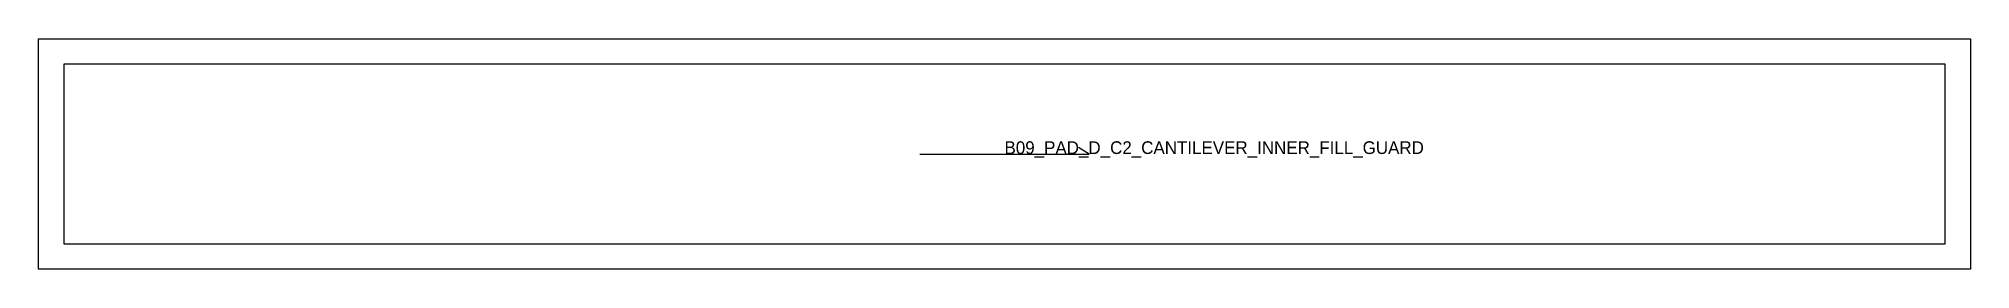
# Model space of a CAD drawing. Header units: millimetres. Extents: x -12 to 902, y -12 to 97.
import ezdxf

# ---------------------------------------------------------------- set-up
doc = ezdxf.new("R2010")
doc.units = ezdxf.units.MM
for name, color, linetype in [('CUT', 1, 'Continuous'), ('GRAIN', 3, 'Continuous'), ('LABEL', 7, 'Continuous'), ('SEW', 5, 'Continuous')]:
    doc.layers.add(name, color=color, linetype=linetype)

msp = doc.modelspace()

# ---------------------------------------------------------------- linework, layer by layer
at = {"layer": 'CUT'}
msp.add_lwpolyline([(-12, -12), (-12, 97), (902, 97), (902, -12), (-12, -12)], close=True, dxfattribs=at)
at = {"layer": 'GRAIN'}
for p, q in [((405, 42.5), (485, 42.5)), ((485, 42.5), (480, 45.5))]:
    msp.add_line(p, q, dxfattribs=at)
at = {"layer": 'SEW'}
msp.add_lwpolyline([(0, 0), (890, 0), (890, 85), (0, 85)], close=True, dxfattribs=at)

# ---------------------------------------------------------------- texts
at = {"layer": 'LABEL'}
msp.add_text('B09_PAD_D_C2_CANTILEVER_INNER_FILL_GUARD', height=6, dxfattribs=at).set_placement((445, 42.5))

doc.saveas('drawing.dxf')
